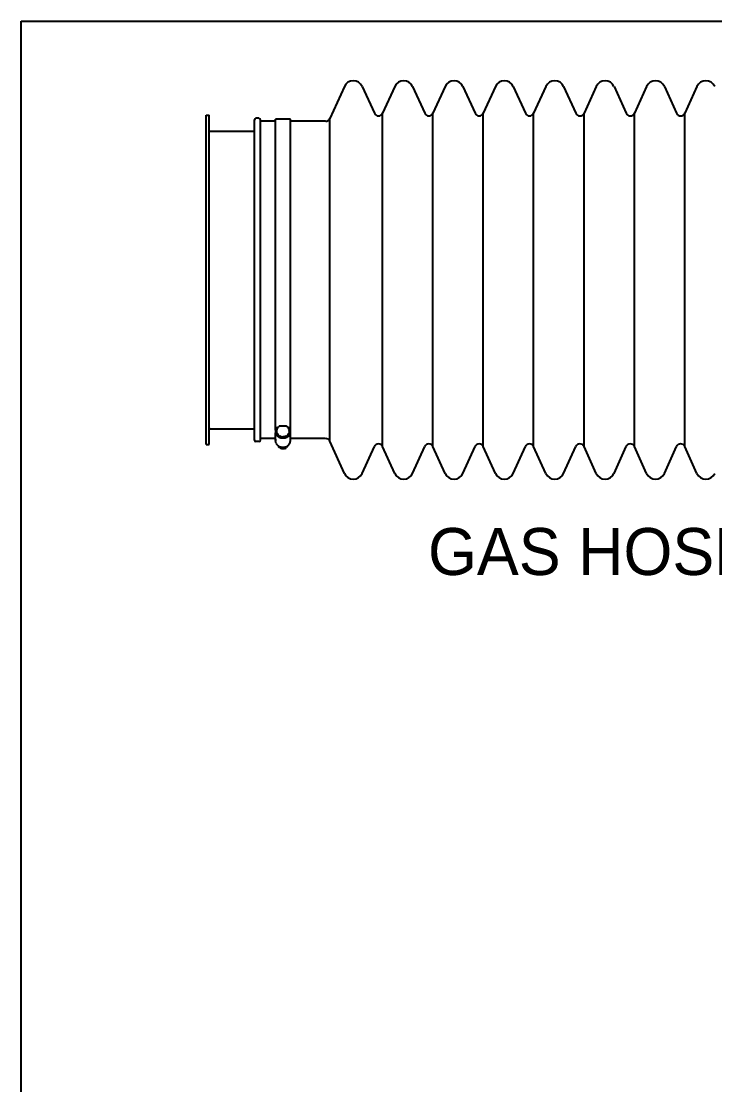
# Model space of a CAD drawing. Header units: millimetres. Extents: x 0 to 3231, y 0 to 2285.
# Drawn here: x 1764 to 2133, y 876 to 1442 of the extents above; entities that cross this region are included whole.
import ezdxf

# ---------------------------------------------------------------- set-up
doc = ezdxf.new("R2010")
doc.units = ezdxf.units.MM
doc.header["$LTSCALE"] = 177.692308
doc.layers.get('0').update_dxf_attribs({"linetype": 'CONTINUOUS'})
doc.styles.get("Standard").update_dxf_attribs({"font": 'himalaya.ttf'})

msp = doc.modelspace()

# ---------------------------------------------------------------- linework, layer by layer
at = {"linetype": 'Continuous'}
for p, q in [((1935.43, 1407.205), (1927.664, 1390.049)), ((1944.905, 1407.205), (1951.381, 1392.899)), ((1962.23, 1407.205), (1955.754, 1392.899)), ((1971.705, 1407.205), (1978.181, 1392.899)), ((1989.03, 1407.205), (1982.554, 1392.899)), ((1998.505, 1407.205), (2004.981, 1392.899)), ((2015.83, 1407.205), (2009.354, 1392.899)), ((2025.305, 1407.205), (2031.781, 1392.899)), ((2042.63, 1407.205), (2036.154, 1392.899)), ((2052.105, 1407.205), (2058.581, 1392.899)), ((2069.43, 1407.205), (2062.954, 1392.899)), ((2078.905, 1407.205), (2085.381, 1392.899)), ((2096.23, 1407.205), (2089.754, 1392.899)), ((2105.705, 1407.205), (2112.181, 1392.899)), ((2123.03, 1407.205), (2116.554, 1392.899)), ((1955.754, 1215.58), (1955.754, 1392.899)), ((1982.554, 1215.58), (1982.554, 1392.899)), ((2009.354, 1215.58), (2009.354, 1392.899)), ((2036.154, 1215.58), (2036.154, 1392.899)), ((2062.954, 1215.58), (2062.954, 1392.899)), ((2089.754, 1215.58), (2089.754, 1392.899)), ((2116.554, 1215.58), (2116.554, 1392.899)), ((1861.967, 1216.639), (1861.967, 1391.839)), ((1861.967, 1391.839), (1863.567, 1391.839)), ((1863.567, 1216.639), (1863.567, 1391.839)), ((1887.567, 1219.041), (1887.567, 1389.435)), ((1889.967, 1390.239), (1888.367, 1390.239)), ((1890.767, 1219.043), (1890.767, 1389.438)), ((1898.767, 1388.639), (1890.767, 1388.639)), ((1898.767, 1224.22), (1898.767, 1389.839)), ((1906.767, 1389.839), (1898.767, 1389.839)), ((1906.767, 1224.22), (1906.767, 1389.839)), ((1925.477, 1388.639), (1906.767, 1388.639)), ((1927.664, 1218.43), (1927.664, 1390.049)), ((1863.967, 1383.439), (1887.567, 1383.439)), ((1863.967, 1225.039), (1887.567, 1225.039)), ((1899.931, 1225.459), (1898.767, 1225.459)), ((1898.767, 1218.893), (1898.767, 1222.841)), ((1904.716, 1226.327), (1900.819, 1226.327)), ((1906.767, 1225.459), (1905.603, 1225.459)), ((1906.767, 1218.893), (1906.767, 1222.841)), ((1889.967, 1218.239), (1888.367, 1218.239)), ((1898.767, 1219.839), (1890.767, 1219.839)), ((1925.477, 1219.839), (1906.767, 1219.839)), ((1935.43, 1201.274), (1927.664, 1218.43)), ((1861.967, 1216.639), (1863.567, 1216.639)), ((1944.905, 1201.274), (1951.381, 1215.58)), ((1962.23, 1201.274), (1955.754, 1215.58)), ((1971.705, 1201.274), (1978.181, 1215.58)), ((1989.03, 1201.274), (1982.554, 1215.58)), ((1998.505, 1201.274), (2004.981, 1215.58)), ((2015.83, 1201.274), (2009.354, 1215.58)), ((2025.305, 1201.274), (2031.781, 1215.58)), ((2042.63, 1201.274), (2036.154, 1215.58)), ((2052.105, 1201.274), (2058.581, 1215.58)), ((2069.43, 1201.274), (2062.954, 1215.58)), ((2078.905, 1201.274), (2085.381, 1215.58)), ((2096.23, 1201.274), (2089.754, 1215.58)), ((2105.705, 1201.274), (2112.181, 1215.58)), ((2123.03, 1201.274), (2116.554, 1215.58))]:
    msp.add_line(p, q, dxfattribs=at)
msp.add_lwpolyline([(1763.503, 1441.876), (2974.995, 1441.876), (2974.995, 128.914), (1763.503, 128.914)], close=True)
for centre, radius, start, end in [((1940.167, 1405.061), 5.2, 24.36813, 155.61755), ((1966.967, 1405.061), 5.2, 24.36813, 155.61755), ((1993.767, 1405.061), 5.2, 24.36813, 155.61755), ((2020.567, 1405.061), 5.2, 24.36813, 155.61755), ((2047.367, 1405.061), 5.2, 24.36813, 155.61755), ((2074.167, 1405.061), 5.2, 24.36813, 155.61755), ((2100.967, 1405.061), 5.2, 24.36813, 155.61755), ((2127.767, 1405.061), 5.2, 24.36813, 155.61755), ((1953.567, 1393.889), 2.4, 204.38022, 335.595), ((1980.367, 1393.889), 2.4, 204.38022, 335.595), ((2007.167, 1393.889), 2.4, 204.38022, 335.595), ((2033.967, 1393.889), 2.4, 204.38022, 335.595), ((2060.767, 1393.889), 2.4, 204.38022, 335.595), ((2087.567, 1393.889), 2.4, 204.38022, 335.595), ((2114.367, 1393.889), 2.4, 204.38022, 335.595), ((1888.367, 1389.439), 0.8, 90, 179.87409), ((1889.967, 1389.439), 0.8, 0.12591, 90), ((1925.477, 1391.039), 2.4, 270.01815, 335.59606), ((1863.967, 1383.839), 0.4, 260, 270), ((1863.967, 1224.639), 0.4, 90, 100), ((1902.134, 1223.622), 3.366, 171.33926, 185.88027), ((1902.202, 1223.632), 3.434, 185.88977, 193.28876), ((1902.211, 1223.61), 3.444, 157.1663, 171.34435), ((1902.259, 1223.645), 3.493, 193.29203, 200.48847), ((1902.628, 1223.563), 3.303, 123.20524, 127.63809), ((1902.912, 1223.571), 3.294, 43.3059, 56.80122), ((1903.262, 1223.805), 2.867, 0.04736, 7.06264), ((1903.202, 1223.673), 3.572, 332.54479, 339.5947), ((1906.817, 1225.083), 0.347, 180.10408, 202.76312), ((1903.324, 1223.61), 3.444, 8.7598, 22.83462), ((1903.268, 1223.648), 3.501, 339.60643, 346.79821), ((1903.331, 1223.633), 3.436, 346.80131, 354.21452), ((1903.383, 1223.619), 3.384, 4.08497, 8.75434), ((1903.403, 1223.625), 3.364, 354.22487, 359.86184), ((1903.446, 1223.624), 3.321, 359.87156, 4.07931), ((1888.367, 1219.039), 0.8, 180.12667, 270), ((1889.967, 1219.039), 0.8, 270, 359.87333), ((1902.526, 1218.9), 3.758, 171.68329, 183.96521), ((1902.669, 1218.928), 3.905, 206.08513, 212.10757), ((1902.768, 1224.336), 3.625, 251.16827, 269.98363), ((1902.866, 1218.93), 3.906, 326.77849, 333.71855), ((1902.884, 1218.92), 3.884, 333.72825, 347.3519), ((1902.954, 1218.902), 3.812, 347.37974, 359.84203), ((1902.999, 1218.897), 3.767, 359.91572, 8.15843), ((1925.477, 1217.439), 2.4, 24.40394, 89.98185), ((1953.567, 1214.59), 2.4, 24.405, 155.61981), ((1980.367, 1214.59), 2.4, 24.405, 155.61981), ((2007.167, 1214.59), 2.4, 24.405, 155.61981), ((2033.967, 1214.59), 2.4, 24.405, 155.61981), ((2060.767, 1214.59), 2.4, 24.405, 155.61981), ((2087.567, 1214.59), 2.4, 24.405, 155.61981), ((2114.367, 1214.59), 2.4, 24.405, 155.61981), ((1902.784, 1217.25), 2.888, 292.01072, 306.85134), ((1940.167, 1203.418), 5.2, 204.38246, 335.63187), ((1966.967, 1203.418), 5.2, 204.38246, 335.63187), ((1993.767, 1203.418), 5.2, 204.38246, 335.63187), ((2020.567, 1203.418), 5.2, 204.38246, 335.63187), ((2047.367, 1203.418), 5.2, 204.38246, 335.63187), ((2074.167, 1203.418), 5.2, 204.38246, 335.63187), ((2100.967, 1203.418), 5.2, 204.38246, 335.63187), ((2127.767, 1203.418), 5.2, 204.38246, 335.63187)]:
    msp.add_arc(centre, radius, start, end, dxfattribs=at)
for points in [[(1899.065, 1225.086), (1899.066, 1225.245), (1898.921, 1225.416), (1898.767, 1225.459)], [(1899.802, 1222.347), (1899.549, 1222.783), (1899.405, 1223.303), (1899.406, 1223.807)], [(1899.406, 1223.807), (1899.406, 1224.17), (1899.478, 1224.539), (1899.612, 1224.875)], [(1899.612, 1224.875), (1899.816, 1225.383), (1900.177, 1225.845), (1900.611, 1226.179)], [(1905.309, 1225.83), (1905.733, 1225.38), (1906.032, 1224.77), (1906.108, 1224.157)], [(1906.13, 1223.807), (1906.13, 1223.304), (1905.986, 1222.786), (1905.735, 1222.351)], [(1906.767, 1225.459), (1906.614, 1225.416), (1906.469, 1225.245), (1906.47, 1225.086)], [(1899.162, 1217.211), (1898.945, 1217.654), (1898.811, 1218.148), (1898.777, 1218.64)], [(1901.599, 1215.166), (1900.704, 1215.433), (1899.858, 1216.061), (1899.362, 1216.852)], [(1901.594, 1220.905), (1900.869, 1221.154), (1900.186, 1221.684), (1899.802, 1222.347)], [(1903.933, 1220.097), (1903.187, 1219.887), (1902.355, 1219.886), (1901.609, 1220.094)], [(1903.945, 1220.907), (1903.568, 1220.778), (1903.165, 1220.711), (1902.767, 1220.711)], [(1906.133, 1216.79), (1905.632, 1216.025), (1904.801, 1215.421), (1903.923, 1215.162)], [(1905.735, 1222.351), (1905.351, 1221.687), (1904.67, 1221.156), (1903.945, 1220.907)], [(1901.668, 1214.572), (1901.056, 1214.82), (1900.504, 1215.318), (1900.201, 1215.906)], [(1903.923, 1215.162), (1903.18, 1214.943), (1902.341, 1214.944), (1901.599, 1215.166)], [(1902.767, 1214.359), (1902.394, 1214.359), (1902.014, 1214.433), (1901.668, 1214.572)], [(1903.866, 1214.572), (1903.52, 1214.433), (1903.14, 1214.359), (1902.767, 1214.359)], [(1905.334, 1215.907), (1905.141, 1215.531), (1904.854, 1215.192), (1904.516, 1214.939)]]:
    msp.add_open_spline(points, degree=3, dxfattribs=at)
for points, knots in [([(1901.609, 1220.094), (1901.019, 1220.259), (1899.913, 1220.839), (1899.193, 1221.87), (1898.987, 1222.423)], [0, 0, 0, 0, 0.509464, 1, 1, 1, 1]), ([(1899.038, 1224.949), (1899.047, 1224.97), (1899.061, 1225.015), (1899.065, 1225.062), (1899.065, 1225.086)], [0, 0, 0, 0, 0.4991744, 1, 1, 1, 1]), ([(1902.767, 1220.337), (1901.919, 1220.337), (1900.19, 1220.935), (1899.405, 1222.633), (1899.405, 1223.433)], [0, 0, 0, 0, 0.5146258, 1, 1, 1, 1]), ([(1906.129, 1223.433), (1906.129, 1222.633), (1905.345, 1220.935), (1903.616, 1220.337), (1902.767, 1220.337)], [0, 0, 0, 0, 0.4853591, 1, 1, 1, 1]), ([(1906.371, 1222.026), (1906.012, 1221.333), (1905.18, 1220.547), (1904.195, 1220.17), (1903.933, 1220.097)], [0, 0, 0, 0, 0.7414626, 1, 1, 1, 1])]:
    msp.add_open_spline(points, degree=3, knots=knots, dxfattribs=at)

# ---------------------------------------------------------------- texts
at = {"insert": (1979.933, 1172.197), "char_height": 25, "width": 259.88298, "attachment_point": 1}
msp.add_mtext('GAS HOSE', dxfattribs=at)

doc.saveas('drawing.dxf')
